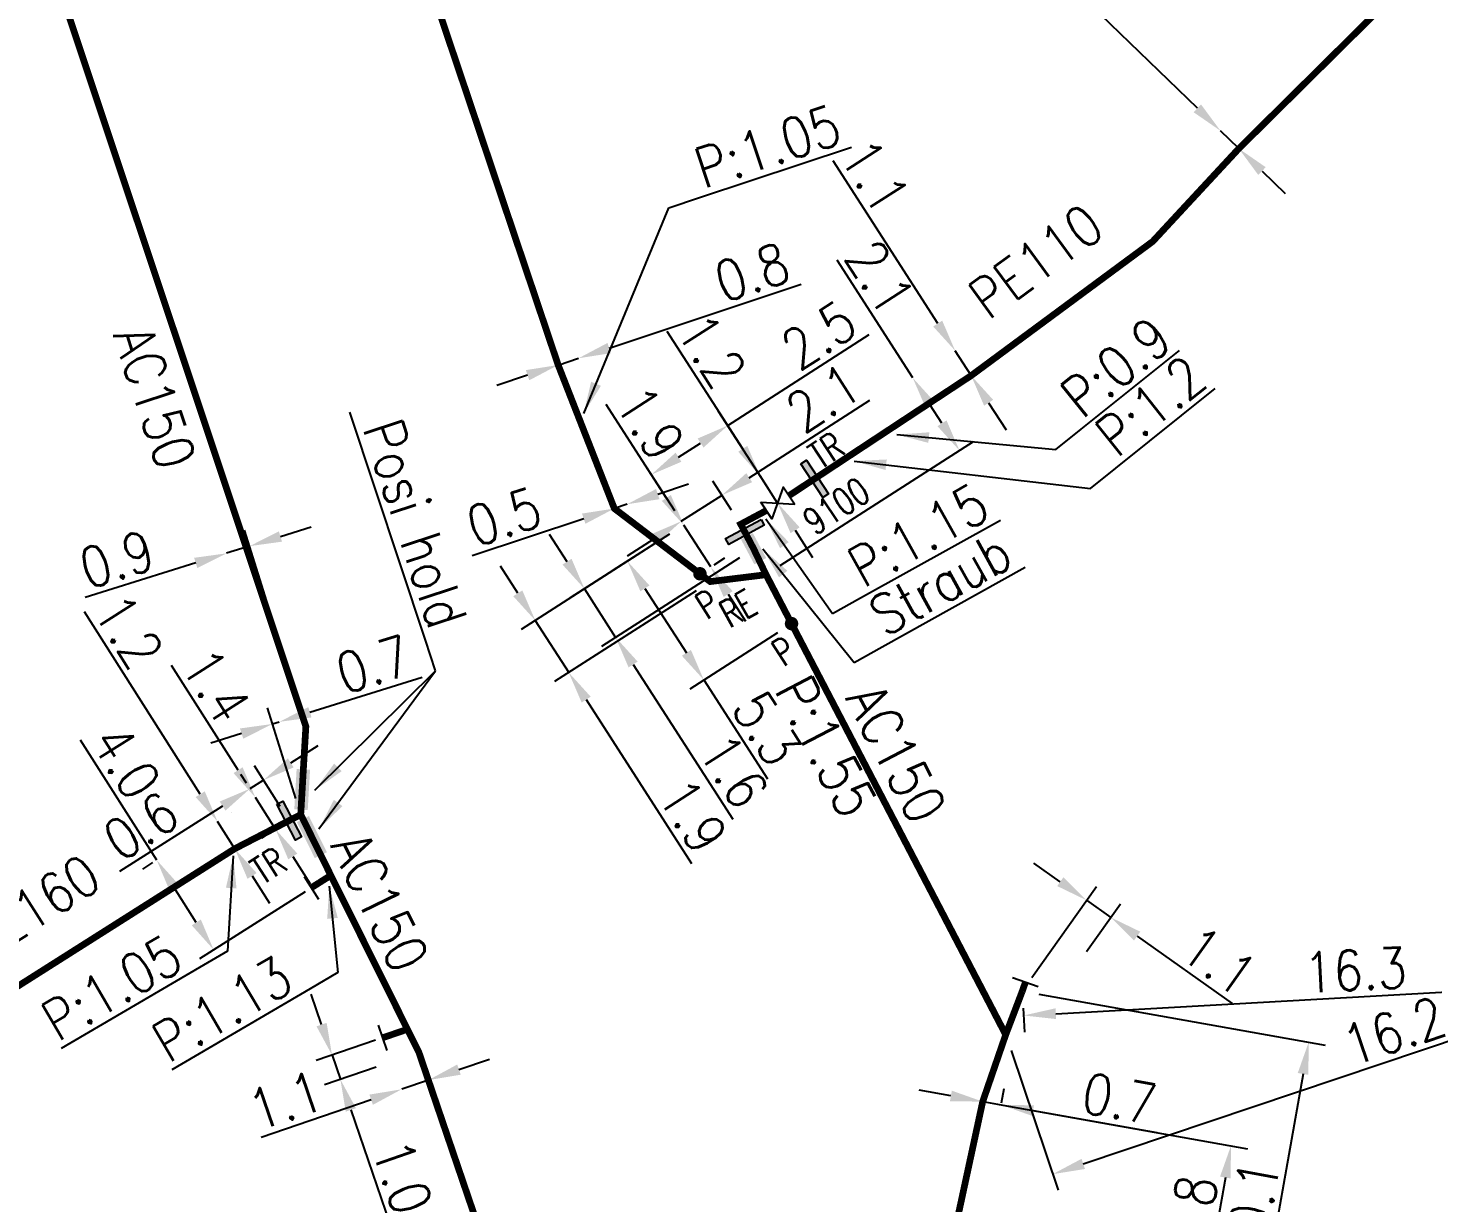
# Model space of a CAD drawing. Header units: millimetres. Extents: x 160996 to 162003, y 120996 to 122000.
# Drawn here: x 161414 to 161466.2, y 121410.6 to 121454.3 of the extents above; entities that cross this region are included whole.
import ezdxf
from ezdxf.enums import TextEntityAlignment as Align

# ---------------------------------------------------------------- set-up
doc = ezdxf.new("R2010")
doc.units = ezdxf.units.MM
doc.header["$PDMODE"] = 34
for name, pattern in [('L_100_AP', [14, 10, -1.5, 1, -1.5]), ('L_100_PE', [14, 10, -1.5, 1, -1.5]), ('L_25_AP', [2000, 1000, 1000]), ('L_25_PE', [2000, 1000, 1000])]:
    doc.linetypes.add(name, pattern=pattern)
doc.layers.get('0').update_dxf_attribs({"linetype": 'CONTINUOUS'})
doc.layers.get('Defpoints').update_dxf_attribs({"linetype": 'CONTINUOUS'})
for name, color, linetype in [('L_140', 3, 'CONTINUOUS'), ('L_150', 1, 'CONTINUOUS'), ('L_300', 7, 'CONTINUOUS'), ('L_340', 7, 'CONTINUOUS')]:
    doc.layers.add(name, color=color, linetype=linetype)
doc.styles.add('G_ROMANS', font='ROMANS.SHX', dxfattribs={"width": 0.75})
doc.styles.get("Standard").update_dxf_attribs({"font": 'romans.shx', "width": 0.85})
doc.dimstyles.get("Standard").update_dxf_attribs({"dimtxt": 1.5, "dimasz": 1.2, "dimexe": 0.625, "dimexo": 0.625, "dimgap": 0.25, "dimtad": 1, "dimdec": 1, "dimzin": 0, "dimdsep": 46, "dimtxsty": 'Standard', "dimcen": -0.5, "dimadec": 0, "dimazin": 0, "dimtfac": 1, "dimtdec": 1, "dimtmove": 0, "dimatfit": 3, "dimfxl": 0, "dimtolj": 1, "dimtzin": 0, "dimarcsym": 0})

# ---------------------------------------------------------------- blocks, each defined once
blk = doc.blocks.new('L_300_03')
at = {"color": 0, "linetype": 'Continuous', "flags": 128}
blk.add_lwpolyline([(-1, 0.75), (1, -0.75), (1, 0.75), (-1, -0.75), (-1, 0.75)], dxfattribs=at)
at = {"color": 0, "linetype": 'Continuous', "width": 0.75}
blk.add_attdef('NUM', text='', height=1.5, dxfattribs=at).set_placement((0, 2.1), align=Align.MIDDLE_CENTER)
at = {"color": 0, "linetype": 'Continuous', "width": 0.75, "flags": 3}
for tag, p in [('DEF_LEG', (0, -5)), ('DEF_COUP', (0, -7.5)), ('DEF_TYPE', (0, -10))]:
    blk.add_attdef(tag, text='', height=1.2, dxfattribs=at).set_placement(p, align=Align.MIDDLE)
blk = doc.blocks.new('L_340_20')
at = {"linetype": 'Continuous'}
blk.add_hatch(color=0, dxfattribs=at).paths.add_polyline_path([(0.125, 0.75), (-0.125, 0.75), (-0.125, -0.75), (0.125, -0.75)])
at = {"color": 0, "linetype": 'Continuous'}
blk.add_lwpolyline([(-0.125, 0.75), (0.125, 0.75), (0.125, -0.75), (-0.125, -0.75)], close=True, dxfattribs=at)
at = {"color": 0, "linetype": 'Continuous', "width": 0.75}
for tag, height, flags, p in [('RE', 1, 8, (0, 1.867)), ('DEF_LEG', 1.2, 3, (0, -5)), ('DEF_COUP', 1.2, 3, (0, -7.5)), ('DEF_TYPE', 1.2, 3, (0, -10))]:
    blk.add_attdef(tag, text='', height=height, dxfattribs=dict(at, flags=flags)).set_placement(p, align=Align.MIDDLE)
blk = doc.blocks.new('L_340_07')
at = {"color": 0, "linetype": 'Continuous', "const_width": 0.25, "flags": 128}
blk.add_lwpolyline([(0, 0), (0.35, 0)], dxfattribs=at)
at = {"color": 0, "linetype": 'Continuous', "flags": 128}
blk.add_lwpolyline([(0.35, -0.5), (0.35, 0.5)], dxfattribs=at)
at = {"color": 0, "linetype": 'Continuous', "width": 0.75, "flags": 3}
for tag, p in [('DEF_LEG', (0.723, -3.465)), ('DEF_COUP', (0.723, -5.965)), ('DEF_TYPE', (0.723, -8.465))]:
    blk.add_attdef(tag, text='', height=1.2, dxfattribs=at).set_placement(p, align=Align.MIDDLE)
blk = doc.blocks.new('L_340_02')
at = {"color": 0, "linetype": 'Continuous'}
blk.add_solid([(-0.75, 0.25), (0.75, 0.25), (-0.75, -0.25), (0.75, -0.25)], dxfattribs=at)
at = {"color": 0, "linetype": 'Continuous', "width": 0.75, "flags": 3}
for tag, p in [('DEF_LEG', (0, -4.75)), ('DEF_COUP', (0, -7.25)), ('DEF_TYPE', (0, -9.75))]:
    blk.add_attdef(tag, text='', height=1.2, dxfattribs=at).set_placement(p, align=Align.MIDDLE)
blk = doc.blocks.new('L_340_19')
at = {"linetype": 'Continuous'}
blk.add_hatch(color=0, dxfattribs=at).paths.add_polyline_path([(0.125, 0.75), (-0.125, 0.75), (-0.125, -0.75), (0.125, -0.75)])
at = {"color": 0, "linetype": 'Continuous'}
blk.add_lwpolyline([(-0.125, 0.75), (0.125, 0.75), (0.125, -0.75), (-0.125, -0.75)], close=True, dxfattribs=at)
at = {"color": 0, "linetype": 'Continuous', "width": 0.75}
for tag, height, flags, p in [('TR', 1, 8, (0, 1.981)), ('DEF_LEG', 1.2, 3, (0, -5)), ('DEF_COUP', 1.2, 3, (0, -7.5)), ('DEF_TYPE', 1.2, 3, (0, -10))]:
    blk.add_attdef(tag, text='', height=height, dxfattribs=dict(at, flags=flags)).set_placement(p, align=Align.MIDDLE)
blk = doc.blocks.new('*D1197')
at = {"layer": 'Defpoints', "color": 0, "linetype": 'Continuous', "transparency": 16777216}
for p in [(161428.516, 121416.149), (161427.875, 121414.781), (161427.875, 121414.781)]:
    blk.add_point(p, dxfattribs=at)
at = {"layer": 'L_150', "color": 0, "linetype": 'Continuous', "lineweight": -2, "transparency": 16777216}
for p, q in [((161430.004, 121415.511), (161431.139, 121415.9)), ((161428.719, 121415.558), (161429.071, 121414.53)), ((161428.869, 121415.121), (161427.875, 121414.781)), ((161426.74, 121414.392), (161422.647, 121412.988))]:
    blk.add_line(p, q, dxfattribs=at)
at = {"layer": 'L_150', "color": 0, "linetype": 'Continuous', "transparency": 16777216}
for points in [[(161429.939, 121415.7), (161430.069, 121415.322), (161428.869, 121415.121)], [(161426.675, 121414.581), (161426.805, 121414.202), (161427.875, 121414.781)]]:
    blk.add_solid(points, dxfattribs=at)
at = {"layer": 'L_150', "color": 0, "linetype": 'Continuous', "transparency": 16777216, "insert": (161423.564, 121414.36), "char_height": 1.5, "attachment_point": 5, "rotation": 18.9273}
blk.add_mtext('\\A1;1.1', dxfattribs=at)
blk = doc.blocks.new('*D1198')
at = {"layer": 'Defpoints', "color": 0, "linetype": 'Continuous', "transparency": 16777216}
for p in [(161427.497, 121416.809), (161427.523, 121415.808), (161425.596, 121415.148)]:
    blk.add_point(p, dxfattribs=at)
at = {"layer": 'L_340', "color": 0, "linetype": 'Continuous', "lineweight": -2, "transparency": 16777216}
for p, q in [((161424.897, 121417.186), (161424.508, 121418.321)), ((161426.905, 121416.606), (161424.695, 121415.848)), ((161425.286, 121416.051), (161425.596, 121415.148)), ((161426.932, 121415.606), (161425.005, 121414.945)), ((161425.985, 121414.012), (161427.437, 121409.78))]:
    blk.add_line(p, q, dxfattribs=at)
at = {"layer": 'L_340', "color": 0, "linetype": 'Continuous', "transparency": 16777216}
for points in [[(161425.086, 121417.251), (161424.708, 121417.121), (161425.286, 121416.051)], [(161426.174, 121414.077), (161425.796, 121413.948), (161425.596, 121415.148)]]:
    blk.add_solid(points, dxfattribs=at)
at = {"layer": 'L_340', "color": 0, "linetype": 'Continuous', "transparency": 16777216, "insert": (161427.898, 121411.518), "char_height": 1.5, "attachment_point": 5, "rotation": 288.9273}
blk.add_mtext('\\A1;1.0', dxfattribs=at)
blk = doc.blocks.new('*D1199')
at = {"layer": 'Defpoints', "color": 0, "linetype": 'Continuous', "transparency": 16777216}
for p in [(161421.364, 121434.715), (161421.364, 121434.715), (161424.313, 121428.28)]:
    blk.add_point(p, dxfattribs=at)
at = {"layer": 'L_150', "color": 0, "linetype": 'Continuous', "lineweight": -2, "transparency": 16777216}
for p, q in [((161424.127, 121428.877), (161422.037, 121435.579)), ((161423.369, 121435.34), (161424.514, 121435.697)), ((161422.223, 121434.983), (161421.364, 121434.715)), ((161420.218, 121434.357), (161416.103, 121433.074))]:
    blk.add_line(p, q, dxfattribs=at)
at = {"layer": 'L_150', "color": 0, "linetype": 'Continuous', "transparency": 16777216}
for points in [[(161423.309, 121435.531), (161423.428, 121435.149), (161422.223, 121434.983)], [(161420.159, 121434.548), (161420.278, 121434.167), (161421.364, 121434.715)]]:
    blk.add_solid(points, dxfattribs=at)
at = {"layer": 'L_150', "color": 0, "linetype": 'Continuous', "transparency": 16777216, "insert": (161417.29, 121434.492), "char_height": 1.5, "attachment_point": 5, "rotation": 17.317}
blk.add_mtext('\\A1;0.9', dxfattribs=at)
blk = doc.blocks.new('*D1200')
at = {"layer": 'Defpoints', "color": 0, "linetype": 'Continuous', "transparency": 16777216}
for p in [(161423.319, 121428.445), (161423.319, 121428.445), (161424.122, 121424.996)]:
    blk.add_point(p, dxfattribs=at)
at = {"layer": 'L_150', "color": 0, "linetype": 'Continuous', "lineweight": -2, "transparency": 16777216}
for p, q in [((161424.464, 121428.802), (161428.638, 121430.103)), ((161423.936, 121425.593), (161422.885, 121428.964)), ((161423.071, 121428.368), (161423.319, 121428.445)), ((161421.925, 121428.011), (161420.779, 121427.653))]:
    blk.add_line(p, q, dxfattribs=at)
at = {"layer": 'L_150', "color": 0, "linetype": 'Continuous', "transparency": 16777216}
for points in [[(161424.405, 121428.993), (161424.524, 121428.611), (161423.319, 121428.445)], [(161421.866, 121428.201), (161421.985, 121427.82), (161423.071, 121428.368)]]:
    blk.add_solid(points, dxfattribs=at)
at = {"layer": 'L_150', "color": 0, "linetype": 'Continuous', "transparency": 16777216, "insert": (161426.826, 121430.586), "char_height": 1.5, "attachment_point": 5, "rotation": 17.317}
blk.add_mtext('\\A1;0.7', dxfattribs=at)
blk = doc.blocks.new('*D1201')
at = {"layer": 'Defpoints', "color": 0, "linetype": 'Continuous', "transparency": 16777216}
for p in [(161422.231, 121425.957), (161422.435, 121425.635), (161423.692, 121424.774)]:
    blk.add_point(p, dxfattribs=at)
at = {"layer": 'L_340', "color": 0, "linetype": 'Continuous', "lineweight": -2, "transparency": 16777216}
for p, q in [((161423.751, 121426.921), (161424.764, 121427.564)), ((161423.357, 121425.301), (161422.403, 121426.806)), ((161422.101, 121426.162), (161421.896, 121426.485)), ((161422.738, 121426.278), (161422.231, 121425.957)), ((161421.218, 121425.314), (161417.379, 121422.88))]:
    blk.add_line(p, q, dxfattribs=at)
at = {"layer": 'L_340', "color": 0, "linetype": 'Continuous', "transparency": 16777216}
for points in [[(161423.644, 121427.09), (161423.858, 121426.752), (161422.738, 121426.278)], [(161421.11, 121425.483), (161421.325, 121425.146), (161422.231, 121425.957)]]:
    blk.add_solid(points, dxfattribs=at)
at = {"layer": 'L_340', "color": 0, "linetype": 'Continuous', "transparency": 16777216, "insert": (161418.182, 121424.574), "char_height": 1.5, "attachment_point": 5, "rotation": 32.3832}
blk.add_mtext('\\A1;0.6', dxfattribs=at)
blk = doc.blocks.new('*D1202')
at = {"layer": 'Defpoints', "color": 0, "linetype": 'Continuous', "transparency": 16777216}
for p in [(161422.435, 121425.635), (161422.435, 121425.635), (161423.692, 121424.774)]:
    blk.add_point(p, dxfattribs=at)
at = {"layer": 'L_340', "color": 0, "linetype": 'Continuous', "lineweight": -2, "transparency": 16777216}
for p, q in [((161421.793, 121426.648), (161419.319, 121430.548)), ((161423.185, 121424.452), (161422.435, 121425.635)), ((161423.164, 121424.439), (161422.658, 121424.117)), ((161423.828, 121423.439), (161424.471, 121422.425))]:
    blk.add_line(p, q, dxfattribs=at)
at = {"layer": 'L_340', "color": 0, "linetype": 'Continuous', "transparency": 16777216}
for points in [[(161421.962, 121426.755), (161421.624, 121426.541), (161422.435, 121425.635)], [(161423.997, 121423.546), (161423.659, 121423.332), (161423.185, 121424.452)]]:
    blk.add_solid(points, dxfattribs=at)
at = {"layer": 'L_340', "color": 0, "linetype": 'Continuous', "transparency": 16777216, "insert": (161420.981, 121429.796), "char_height": 1.5, "attachment_point": 5, "rotation": 302.3832}
blk.add_mtext('\\A1;1.4', dxfattribs=at)
blk = doc.blocks.new('*D1203')
at = {"layer": 'Defpoints', "color": 0, "linetype": 'Continuous', "transparency": 16777216}
for p in [(161421.028, 121424.742), (161421.028, 121424.742), (161421.67, 121423.728)]:
    blk.add_point(p, dxfattribs=at)
at = {"layer": 'L_150', "color": 0, "linetype": 'Continuous', "lineweight": -2, "transparency": 16777216}
for p, q in [((161420.385, 121425.755), (161416.08, 121432.543)), ((161421.67, 121423.728), (161421.028, 121424.742)), ((161421.556, 121425.076), (161421.556, 121425.076)), ((161422.198, 121424.063), (161422.198, 121424.063)), ((161422.313, 121422.715), (161422.956, 121421.702))]:
    blk.add_line(p, q, dxfattribs=at)
at = {"layer": 'L_150', "color": 0, "linetype": 'Continuous', "transparency": 16777216}
for points in [[(161420.554, 121425.862), (161420.216, 121425.648), (161421.028, 121424.742)], [(161422.482, 121422.822), (161422.144, 121422.608), (161421.67, 121423.728)]]:
    blk.add_solid(points, dxfattribs=at)
at = {"layer": 'L_150', "color": 0, "linetype": 'Continuous', "transparency": 16777216, "insert": (161417.725, 121431.816), "char_height": 1.5, "attachment_point": 5, "rotation": 302.3832}
blk.add_mtext('\\A1;1.2', dxfattribs=at)
blk = doc.blocks.new('*D1205')
at = {"layer": 'Defpoints', "color": 0, "linetype": 'Continuous', "transparency": 16777216}
for p in [(161470.548, 121419.627), (161450.944, 121418.426), (161470.604, 121418.617)]:
    blk.add_point(p, dxfattribs=at)
at = {"layer": 'L_340', "color": 0, "linetype": 'Continuous', "lineweight": -2, "transparency": 16777216}
for p, q in [((161470.582, 121419.003), (161470.639, 121417.993)), ((161452.192, 121417.592), (161469.406, 121418.55)), ((161450.979, 121417.802), (161451.029, 121416.901))]:
    blk.add_line(p, q, dxfattribs=at)
at = {"layer": 'L_340', "color": 0, "linetype": 'Continuous', "transparency": 16777216}
for points in [[(161469.395, 121418.75), (161469.417, 121418.351), (161470.604, 121418.617)], [(161452.181, 121417.792), (161452.203, 121417.392), (161450.994, 121417.525)]]:
    blk.add_solid(points, dxfattribs=at)
at = {"layer": 'L_340', "color": 0, "linetype": 'Continuous', "transparency": 16777216, "insert": (161463.328, 121419.213), "char_height": 1.5, "attachment_point": 5, "rotation": 3.1862}
blk.add_mtext('\\A1;16.3', dxfattribs=at)
blk = doc.blocks.new('*D1206')
at = {"layer": 'Defpoints', "color": 0, "linetype": 'Continuous', "transparency": 16777216}
for p in [(161458.313, 121450.431), (161458.313, 121450.431), (161458.994, 121449.769)]:
    blk.add_point(p, dxfattribs=at)
at = {"layer": 'L_140', "color": 0, "linetype": 'Continuous', "lineweight": -2, "transparency": 16777216}
for p, q in [((161457.452, 121451.267), (161452.077, 121456.482)), ((161458.994, 121449.769), (161458.313, 121450.431)), ((161459.856, 121448.934), (161460.717, 121448.098))]:
    blk.add_line(p, q, dxfattribs=at)
at = {"layer": 'L_140', "color": 0, "linetype": 'Continuous', "transparency": 16777216}
for points in [[(161457.591, 121451.41), (161457.312, 121451.123), (161458.313, 121450.431)], [(161459.995, 121449.077), (161459.716, 121448.79), (161458.994, 121449.769)]]:
    blk.add_solid(points, dxfattribs=at)
at = {"layer": 'L_140', "color": 0, "linetype": 'Continuous', "transparency": 16777216, "insert": (161453.846, 121456.159), "char_height": 1.5, "attachment_point": 5, "rotation": 315.8606}
blk.add_mtext('\\A1;1.0', dxfattribs=at)
blk = doc.blocks.new('*D1207')
at = {"layer": 'Defpoints', "color": 0, "linetype": 'Continuous', "transparency": 16777216}
for p in [(161448.45, 121442.251), (161448.45, 121442.251), (161449.044, 121441.325)]:
    blk.add_point(p, dxfattribs=at)
at = {"layer": 'L_140', "color": 0, "linetype": 'Continuous', "lineweight": -2, "transparency": 16777216}
for p, q in [((161447.801, 121443.26), (161443.913, 121449.309)), ((161449.044, 121441.325), (161448.45, 121442.251)), ((161449.693, 121440.316), (161450.342, 121439.307))]:
    blk.add_line(p, q, dxfattribs=at)
at = {"layer": 'L_140', "color": 0, "linetype": 'Continuous', "transparency": 16777216}
for points in [[(161447.969, 121443.368), (161447.633, 121443.152), (161448.45, 121442.251)], [(161449.862, 121440.424), (161449.525, 121440.208), (161449.044, 121441.325)]]:
    blk.add_solid(points, dxfattribs=at)
at = {"layer": 'L_140', "color": 0, "linetype": 'Continuous', "transparency": 16777216, "insert": (161445.464, 121448.745), "char_height": 1.5, "attachment_point": 5, "rotation": 302.7311}
blk.add_mtext('\\A1;1.1', dxfattribs=at)
blk = doc.blocks.new('*D1208')
at = {"layer": 'Defpoints', "color": 0, "linetype": 'Continuous', "transparency": 16777216}
for p in [(161437.156, 121437.641), (161441.85, 121436.583), (161438.361, 121435.766)]:
    blk.add_point(p, dxfattribs=at)
at = {"layer": 'L_300', "color": 0, "linetype": 'Continuous', "lineweight": -2, "transparency": 16777216}
for p, q in [((161439.996, 121439.467), (161445.258, 121442.849)), ((161441.512, 121437.108), (161439.658, 121439.993)), ((161438.165, 121438.29), (161438.987, 121438.818)), ((161438.023, 121436.292), (161436.818, 121438.167))]:
    blk.add_line(p, q, dxfattribs=at)
at = {"layer": 'L_300', "color": 0, "linetype": 'Continuous', "transparency": 16777216}
for points in [[(161438.879, 121438.987), (161439.095, 121438.65), (161439.996, 121439.467)], [(161438.057, 121438.458), (161438.273, 121438.122), (161437.156, 121437.641)]]:
    blk.add_solid(points, dxfattribs=at)
at = {"layer": 'L_300', "color": 0, "linetype": 'Continuous', "transparency": 16777216, "insert": (161443.384, 121442.833), "char_height": 1.5, "attachment_point": 5, "rotation": 32.7311}
blk.add_mtext('\\A1;2.5', dxfattribs=at)
blk = doc.blocks.new('*D1209')
at = {"layer": 'Defpoints', "color": 0, "linetype": 'Continuous', "transparency": 16777216}
for p in [(161438.27, 121435.907), (161438.361, 121435.766), (161440.479, 121435.798)]:
    blk.add_point(p, dxfattribs=at)
at = {"layer": 'L_140', "color": 0, "linetype": 'Continuous', "lineweight": -2, "transparency": 16777216}
for p, q in [((161440.794, 121437.529), (161445.278, 121440.411)), ((161440.141, 121436.324), (161439.446, 121437.405)), ((161438.27, 121435.907), (161439.784, 121436.88)), ((161438.023, 121436.292), (161437.933, 121436.432)), ((161437.261, 121435.258), (161436.252, 121434.609))]:
    blk.add_line(p, q, dxfattribs=at)
at = {"layer": 'L_140', "color": 0, "linetype": 'Continuous', "transparency": 16777216}
for points in [[(161440.686, 121437.697), (161440.902, 121437.36), (161439.784, 121436.88)], [(161437.153, 121435.426), (161437.369, 121435.09), (161438.27, 121435.907)]]:
    blk.add_solid(points, dxfattribs=at)
at = {"layer": 'L_140', "color": 0, "linetype": 'Continuous', "transparency": 16777216, "insert": (161443.556, 121440.493), "char_height": 1.5, "attachment_point": 5, "rotation": 32.7311}
blk.add_mtext('\\A1;2.1', dxfattribs=at)
blk = doc.blocks.new('*D1210')
at = {"layer": 'Defpoints', "color": 0, "linetype": 'Continuous', "transparency": 16777216}
for p in [(161434.451, 121441.971), (161434.451, 121441.971), (161433.692, 121441.719)]:
    blk.add_point(p, dxfattribs=at)
at = {"layer": 'L_140', "color": 0, "linetype": 'Continuous', "lineweight": -2, "transparency": 16777216}
for p, q in [((161435.589, 121442.35), (161442.719, 121444.721)), ((161433.692, 121441.719), (161434.451, 121441.971)), ((161432.553, 121441.34), (161431.414, 121440.962))]:
    blk.add_line(p, q, dxfattribs=at)
at = {"layer": 'L_140', "color": 0, "linetype": 'Continuous', "transparency": 16777216}
for points in [[(161435.526, 121442.54), (161435.653, 121442.16), (161434.451, 121441.971)], [(161432.49, 121441.53), (161432.616, 121441.151), (161433.692, 121441.719)]]:
    blk.add_solid(points, dxfattribs=at)
at = {"layer": 'L_140', "color": 0, "linetype": 'Continuous', "transparency": 16777216, "insert": (161440.898, 121445.17), "char_height": 1.5, "attachment_point": 5, "rotation": 18.3971}
blk.add_mtext('\\A1;0.8', dxfattribs=at)
blk = doc.blocks.new('*D1211')
at = {"layer": 'Defpoints', "color": 0, "linetype": 'Continuous', "transparency": 16777216}
for p in [(161435.78, 121436.382), (161436.254, 121436.54), (161436.254, 121436.54)]:
    blk.add_point(p, dxfattribs=at)
at = {"layer": 'L_140', "color": 0, "linetype": 'Continuous', "lineweight": -2, "transparency": 16777216}
for p, q in [((161437.393, 121436.918), (161438.532, 121437.296)), ((161436.254, 121436.54), (161435.78, 121436.382)), ((161434.641, 121436.004), (161430.492, 121434.627))]:
    blk.add_line(p, q, dxfattribs=at)
at = {"layer": 'L_140', "color": 0, "linetype": 'Continuous', "transparency": 16777216}
for points in [[(161437.33, 121437.108), (161437.456, 121436.728), (161436.254, 121436.54)], [(161434.578, 121436.194), (161434.704, 121435.814), (161435.78, 121436.382)]]:
    blk.add_solid(points, dxfattribs=at)
at = {"layer": 'L_140', "color": 0, "linetype": 'Continuous', "transparency": 16777216, "insert": (161431.682, 121436.075), "char_height": 1.5, "attachment_point": 5, "rotation": 18.3678}
blk.add_mtext('\\A1;0.5', dxfattribs=at)
blk = doc.blocks.new('*D1212')
at = {"layer": 'Defpoints', "color": 0, "linetype": 'Continuous', "transparency": 16777216}
for p in [(161438.361, 121435.766), (161439.344, 121433.664), (161432.84, 121432.218)]:
    blk.add_point(p, dxfattribs=at)
at = {"layer": 'L_140', "color": 0, "linetype": 'Continuous', "lineweight": -2, "transparency": 16777216}
for p, q in [((161437.835, 121435.428), (161432.314, 121431.88)), ((161432.191, 121433.227), (161431.542, 121434.237)), ((161438.818, 121433.326), (161433.558, 121429.945)), ((161432.84, 121432.218), (161434.084, 121430.283)), ((161434.733, 121429.273), (161438.649, 121423.181))]:
    blk.add_line(p, q, dxfattribs=at)
at = {"layer": 'L_140', "color": 0, "linetype": 'Continuous', "transparency": 16777216}
for points in [[(161432.36, 121433.335), (161432.023, 121433.119), (161432.84, 121432.218)], [(161434.901, 121429.382), (161434.564, 121429.165), (161434.084, 121430.283)]]:
    blk.add_solid(points, dxfattribs=at)
at = {"layer": 'L_140', "color": 0, "linetype": 'Continuous', "transparency": 16777216, "insert": (161438.698, 121424.953), "char_height": 1.5, "attachment_point": 5, "rotation": 302.7311}
blk.add_mtext('\\A1;1.9', dxfattribs=at)
blk = doc.blocks.new('*D1213')
at = {"layer": 'Defpoints', "color": 0, "linetype": 'Continuous', "transparency": 16777216}
for p in [(161446.875, 121441.239), (161446.875, 121441.239), (161441.419, 121433.92)]:
    blk.add_point(p, dxfattribs=at)
at = {"layer": 'L_140', "color": 0, "linetype": 'Continuous', "lineweight": -2, "transparency": 16777216}
for p, q in [((161446.875, 121441.239), (161444.06, 121445.619)), ((161447.96, 121439.551), (161447.524, 121440.229)), ((161441.945, 121434.258), (161449.135, 121438.88))]:
    blk.add_line(p, q, dxfattribs=at)
at = {"layer": 'L_140', "color": 0, "linetype": 'Continuous', "transparency": 16777216}
for points in [[(161447.692, 121440.338), (161447.356, 121440.121), (161446.875, 121441.239)], [(161448.128, 121439.659), (161447.792, 121439.443), (161448.609, 121438.542)]]:
    blk.add_solid(points, dxfattribs=at)
at = {"layer": 'L_140', "color": 0, "linetype": 'Continuous', "transparency": 16777216, "insert": (161445.66, 121444.979), "char_height": 1.5, "attachment_point": 5, "rotation": 302.7311}
blk.add_mtext('\\A1;2.1', dxfattribs=at)
blk = doc.blocks.new('*D1222')
at = {"layer": 'Defpoints', "color": 0, "linetype": 'Continuous', "transparency": 16777216}
for p in [(161441.202, 121437.592), (161441.202, 121437.592), (161441.85, 121436.583)]:
    blk.add_point(p, dxfattribs=at)
at = {"layer": 'L_300', "color": 0, "linetype": 'Continuous', "lineweight": -2, "transparency": 16777216}
for p, q in [((161440.553, 121438.601), (161437.746, 121442.968)), ((161441.85, 121436.583), (161441.202, 121437.592)), ((161442.499, 121435.573), (161443.148, 121434.564))]:
    blk.add_line(p, q, dxfattribs=at)
at = {"layer": 'L_300', "color": 0, "linetype": 'Continuous', "transparency": 16777216}
for points in [[(161440.721, 121438.71), (161440.385, 121438.493), (161441.202, 121437.592)], [(161442.668, 121435.681), (161442.331, 121435.465), (161441.85, 121436.583)]]:
    blk.add_solid(points, dxfattribs=at)
at = {"layer": 'L_300', "color": 0, "linetype": 'Continuous', "transparency": 16777216, "insert": (161439.396, 121442.251), "char_height": 1.5, "attachment_point": 5, "rotation": 302.7311}
blk.add_mtext('\\A1;1.2', dxfattribs=at)
blk = doc.blocks.new('*D1223')
at = {"layer": 'Defpoints', "color": 0, "linetype": 'Continuous', "transparency": 16777216}
for p in [(161438.361, 121435.766), (161440.957, 121434.885), (161434.67, 121433.394)]:
    blk.add_point(p, dxfattribs=at)
at = {"layer": 'L_340', "color": 0, "linetype": 'Continuous', "lineweight": -2, "transparency": 16777216}
for p, q in [((161434.021, 121434.403), (161433.372, 121435.413)), ((161437.835, 121435.428), (161434.144, 121433.056)), ((161440.431, 121434.547), (161435.304, 121431.251)), ((161434.67, 121433.394), (161435.829, 121431.589)), ((161436.478, 121430.58), (161440.18, 121424.821))]:
    blk.add_line(p, q, dxfattribs=at)
at = {"layer": 'L_340', "color": 0, "linetype": 'Continuous', "transparency": 16777216}
for points in [[(161434.189, 121434.511), (161433.853, 121434.295), (161434.67, 121433.394)], [(161436.647, 121430.688), (161436.31, 121430.472), (161435.829, 121431.589)]]:
    blk.add_solid(points, dxfattribs=at)
at = {"layer": 'L_340', "color": 0, "linetype": 'Continuous', "transparency": 16777216, "insert": (161440.213, 121426.619), "char_height": 1.5, "attachment_point": 5, "rotation": 302.7311}
blk.add_mtext('\\A1;1.6', dxfattribs=at)
blk = doc.blocks.new('*D1224')
at = {"layer": 'Defpoints', "color": 0, "linetype": 'Continuous', "transparency": 16777216}
for p in [(161469.217, 121417.39), (161450.329, 121416.81), (161469.41, 121416.818)]:
    blk.add_point(p, dxfattribs=at)
at = {"layer": 'L_140', "color": 0, "linetype": 'Continuous', "lineweight": -2, "transparency": 16777216}
for p, q in [((161469.21, 121417.41), (161469.018, 121417.982)), ((161453.213, 121412.004), (161468.08, 121417.007)), ((161450.529, 121416.218), (161452.274, 121411.029))]:
    blk.add_line(p, q, dxfattribs=at)
at = {"layer": 'L_140', "color": 0, "linetype": 'Continuous', "transparency": 16777216}
for points in [[(161468.016, 121417.197), (161468.144, 121416.817), (161469.217, 121417.39)], [(161453.149, 121412.194), (161453.276, 121411.815), (161452.075, 121411.622)]]:
    blk.add_solid(points, dxfattribs=at)
at = {"layer": 'L_140', "color": 0, "linetype": 'Continuous', "transparency": 16777216, "insert": (161464.764, 121416.946), "char_height": 1.5, "attachment_point": 5, "rotation": 18.5968}
blk.add_mtext('\\A1;16.2', dxfattribs=at)
blk = doc.blocks.new('*D1227')
at = {"layer": 'Defpoints', "color": 0, "linetype": 'Continuous', "transparency": 16777216}
for p in [(161419.144, 121423.547), (161418.767, 121423.308), (161424.81, 121422.463)]:
    blk.add_point(p, dxfattribs=at)
at = {"layer": 'L_340', "color": 0, "linetype": 'Continuous', "lineweight": -2, "transparency": 16777216}
for p, q in [((161418.767, 121423.308), (161415.939, 121427.768)), ((161418.617, 121423.212), (161418.239, 121422.973)), ((161420.24, 121420.986), (161419.41, 121422.295)), ((161424.282, 121422.128), (161420.355, 121419.638))]:
    blk.add_line(p, q, dxfattribs=at)
at = {"layer": 'L_340', "color": 0, "linetype": 'Continuous', "transparency": 16777216}
for points in [[(161419.579, 121422.402), (161419.241, 121422.187), (161418.767, 121423.308)], [(161420.409, 121421.093), (161420.071, 121420.879), (161420.883, 121419.972)]]:
    blk.add_solid(points, dxfattribs=at)
at = {"layer": 'L_340', "color": 0, "linetype": 'Continuous', "transparency": 16777216, "insert": (161417.633, 121426.964), "char_height": 1.5, "attachment_point": 5, "rotation": 302.3832}
blk.add_mtext('\\A1;4.0', dxfattribs=at)
blk = doc.blocks.new('*D1529')
at = {"layer": 'Defpoints', "color": 0, "linetype": 'Continuous', "transparency": 16777216}
for p in [(161454.236, 121421.172), (161452.977, 121419.394), (161450.944, 121418.426)]:
    blk.add_point(p, dxfattribs=at)
at = {"layer": 'L_340', "color": 0, "linetype": 'Continuous', "lineweight": -2, "transparency": 16777216}
for p, q in [((161452.358, 121422.501), (161451.379, 121423.195)), ((161451.305, 121418.937), (161453.699, 121422.318)), ((161453.338, 121421.808), (161454.236, 121421.172)), ((161453.338, 121419.904), (161454.597, 121421.682)), ((161455.215, 121420.479), (161458.75, 121417.976))]:
    blk.add_line(p, q, dxfattribs=at)
at = {"layer": 'L_340', "color": 0, "linetype": 'Continuous', "transparency": 16777216}
for points in [[(161452.474, 121422.664), (161452.243, 121422.338), (161453.338, 121421.808)], [(161455.331, 121420.642), (161455.099, 121420.315), (161454.236, 121421.172)]]:
    blk.add_solid(points, dxfattribs=at)
at = {"layer": 'L_340', "color": 0, "linetype": 'Continuous', "transparency": 16777216, "insert": (161458.257, 121419.55), "char_height": 1.5, "attachment_point": 5, "rotation": 324.7012}
blk.add_mtext('\\A1;1.1', dxfattribs=at)
blk = doc.blocks.new('*D706')
at = {"layer": 'Defpoints', "color": 0, "linetype": 'Continuous', "transparency": 16777216}
for p in [(161450.944, 121418.426), (161450.922, 121408.172), (161459.823, 121406.589)]:
    blk.add_point(p, dxfattribs=at)
at = {"layer": 'L_340', "color": 0, "linetype": 'Continuous', "lineweight": -2, "transparency": 16777216}
for p, q in [((161451.559, 121418.317), (161462.207, 121416.423)), ((161461.382, 121415.351), (161460.033, 121407.77)), ((161451.538, 121408.062), (161460.439, 121406.479))]:
    blk.add_line(p, q, dxfattribs=at)
at = {"layer": 'L_340', "color": 0, "linetype": 'Continuous', "transparency": 16777216}
for points in [[(161461.185, 121415.386), (161461.579, 121415.316), (161461.592, 121416.533)], [(161459.836, 121407.805), (161460.23, 121407.735), (161459.823, 121406.589)]]:
    blk.add_solid(points, dxfattribs=at)
at = {"layer": 'L_340', "color": 0, "linetype": 'Continuous', "transparency": 16777216, "insert": (161459.454, 121410.224), "char_height": 1.5, "attachment_point": 5, "rotation": 79.9147}
blk.add_mtext('\\A1;10.1', dxfattribs=at)
blk = doc.blocks.new('*D708')
at = {"layer": 'Defpoints', "color": 0, "linetype": 'Continuous', "transparency": 16777216}
for p in [(161449.473, 121414.321), (161450.922, 121408.172), (161457.687, 121406.969)]:
    blk.add_point(p, dxfattribs=at)
at = {"layer": 'L_140', "color": 0, "linetype": 'Continuous', "lineweight": -2, "transparency": 16777216}
for p, q in [((161450.088, 121414.211), (161459.318, 121412.569)), ((161458.493, 121411.497), (161457.898, 121408.15)), ((161451.538, 121408.062), (161458.303, 121406.859))]:
    blk.add_line(p, q, dxfattribs=at)
at = {"layer": 'L_140', "color": 0, "linetype": 'Continuous', "transparency": 16777216}
for points in [[(161458.296, 121411.532), (161458.69, 121411.462), (161458.703, 121412.679)], [(161457.701, 121408.185), (161458.094, 121408.115), (161457.687, 121406.969)]]:
    blk.add_solid(points, dxfattribs=at)
at = {"layer": 'L_140', "color": 0, "linetype": 'Continuous', "transparency": 16777216, "insert": (161457.246, 121410.198), "char_height": 1.5, "attachment_point": 5, "rotation": 79.9147}
blk.add_mtext('\\A1;5.8', dxfattribs=at)
blk = doc.blocks.new('*D709')
at = {"layer": 'Defpoints', "color": 0, "linetype": 'Continuous', "transparency": 16777216}
for p in [(161449.473, 121414.321), (161450.162, 121414.198), (161450.066, 121413.658)]:
    blk.add_point(p, dxfattribs=at)
at = {"layer": 'L_140', "color": 0, "linetype": 'Continuous', "lineweight": -2, "transparency": 16777216}
for p, q in [((161448.291, 121414.531), (161447.11, 121414.741)), ((161450.175, 121414.273), (161450.272, 121414.813)), ((161449.473, 121414.321), (161450.162, 121414.198)), ((161451.344, 121413.988), (161455.944, 121413.17))]:
    blk.add_line(p, q, dxfattribs=at)
at = {"layer": 'L_140', "color": 0, "linetype": 'Continuous', "transparency": 16777216}
for points in [[(161448.326, 121414.728), (161448.256, 121414.334), (161449.473, 121414.321)], [(161451.379, 121414.185), (161451.309, 121413.791), (161450.162, 121414.198)]]:
    blk.add_solid(points, dxfattribs=at)
at = {"layer": 'L_140', "color": 0, "linetype": 'Continuous', "transparency": 16777216, "insert": (161454.558, 121414.432), "char_height": 1.5, "attachment_point": 5, "rotation": 349.9147}
blk.add_mtext('\\A1;0.7', dxfattribs=at)
blk = doc.blocks.new('*D719')
at = {"layer": 'Defpoints', "color": 0, "linetype": 'Continuous', "transparency": 16777216}
for p in [(161438.361, 121435.766), (161438.361, 121435.766), (161438.963, 121433.954)]:
    blk.add_point(p, dxfattribs=at)
at = {"layer": 'L_300', "color": 0, "linetype": 'Continuous', "lineweight": -2, "transparency": 16777216}
for p, q in [((161437.712, 121436.776), (161435.48, 121440.249)), ((161439.361, 121434.21), (161438.361, 121435.766)), ((161439.489, 121434.292), (161439.887, 121434.548)), ((161440.01, 121433.2), (161440.659, 121432.191))]:
    blk.add_line(p, q, dxfattribs=at)
at = {"layer": 'L_300', "color": 0, "linetype": 'Continuous', "transparency": 16777216}
for points in [[(161437.88, 121436.884), (161437.544, 121436.667), (161438.361, 121435.766)], [(161440.178, 121433.309), (161439.842, 121433.092), (161439.361, 121434.21)]]:
    blk.add_solid(points, dxfattribs=at)
at = {"layer": 'L_300', "color": 0, "linetype": 'Continuous', "transparency": 16777216, "insert": (161437.113, 121439.558), "char_height": 1.5, "attachment_point": 5, "rotation": 302.7311}
blk.add_mtext('\\A1;1.9', dxfattribs=at)
blk = doc.blocks.new('*D720')
at = {"layer": 'Defpoints', "color": 0, "linetype": 'Continuous', "transparency": 16777216}
for p in [(161438.361, 121435.766), (161436.268, 121434.421), (161442.367, 121432.099)]:
    blk.add_point(p, dxfattribs=at)
at = {"layer": 'L_300', "color": 0, "linetype": 'Continuous', "lineweight": -2, "transparency": 16777216}
for p, q in [((161437.835, 121435.428), (161435.742, 121434.083)), ((161436.917, 121433.411), (161438.458, 121431.013)), ((161441.842, 121431.761), (161438.581, 121429.666)), ((161439.107, 121430.004), (161441.471, 121426.326))]:
    blk.add_line(p, q, dxfattribs=at)
at = {"layer": 'L_300', "color": 0, "linetype": 'Continuous', "transparency": 16777216}
for points in [[(161437.085, 121433.52), (161436.749, 121433.303), (161436.268, 121434.421)], [(161438.627, 121431.121), (161438.29, 121430.905), (161439.107, 121430.004)]]:
    blk.add_solid(points, dxfattribs=at)
at = {"layer": 'L_300', "color": 0, "linetype": 'Continuous', "transparency": 16777216, "insert": (161441.455, 121428.201), "char_height": 1.5, "attachment_point": 5, "rotation": 302.7311}
blk.add_mtext('\\A1;5.3', dxfattribs=at)
blk = doc.blocks.new('L_300_12')
at = {"color": 0, "linetype": 'Continuous', "const_width": 0.248, "flags": 128}
blk.add_lwpolyline([(-0.126, 0, 1), (0.126, 0, 1)], format="xyb", close=True, dxfattribs=at)
at = {"linetype": 'Continuous', "style": 'G_ROMANS', "width": 0.75}
blk.add_attdef('P', text='', height=1, dxfattribs=at).set_placement((0, 1.331), align=Align.MIDDLE_CENTER)
at = {"color": 0, "linetype": 'Continuous', "width": 0.75, "flags": 3}
for tag, p in [('DEF_LEG', (0, -5)), ('DEF_COUP', (0, -7.5)), ('DEF_TYPE', (0, -10))]:
    blk.add_attdef(tag, text='', height=1.2, dxfattribs=at).set_placement(p, align=Align.MIDDLE)

msp = doc.modelspace()

# ---------------------------------------------------------------- linework, layer by layer
at = {"layer": 'L_140', "linetype": 'L_100_AP', "const_width": 0.25}
for points in [[(161361.84, 121644.147), (161368.019, 121631.427), (161375.67, 121614.548), (161377.377, 121610.671), (161380.373, 121603.081), (161386.955, 121582.561), (161389.662, 121574.504), (161391.144, 121570.096), (161392.009, 121569.554), (161392.589, 121567.759), (161394.248, 121561.717), (161395.107, 121559.229), (161395.689, 121556.994), (161397.042, 121552.437), (161399.404, 121545.402), (161410.187, 121512.306), (161421.822, 121477.187), (161426.588, 121462.832), (161426.588, 121462.832), (161433.692, 121441.719), (161435.78, 121436.382), (161438.963, 121433.954), (161439.344, 121433.664), (161441.419, 121433.92)], [(161442.268, 121436.857), (161443.227, 121437.49)], [(161441.433, 121436.308), (161441.433, 121436.308), (161440.479, 121435.798), (161440.957, 121434.885), (161441.419, 121433.92), (161450.329, 121416.81)], [(161451.722, 121390.203), (161449.776, 121396.007), (161449.248, 121396.3), (161449.147, 121396.608), (161448.722, 121397.906), (161448.172, 121407.645), (161448.249, 121408.647), (161449.473, 121414.321), (161450.329, 121416.81), (161450.944, 121418.426)]]:
    msp.add_lwpolyline(points, dxfattribs=at)
at = {"layer": 'L_140', "linetype": 'L_100_PE', "const_width": 0.25, "flags": 128}
msp.add_lwpolyline([(161664.842, 121583.014), (161658.411, 121578.131), (161658.411, 121578.131), (161649.346, 121571.115), (161639.579, 121563.319), (161628.92, 121555.841), (161617.346, 121549.181), (161605.135, 121543.071), (161594.855, 121537.793), (161594.401, 121536.747), (161584.471, 121531.726), (161583.959, 121532.084), (161580.34, 121530.338), (161567.694, 121523.998), (161556.439, 121518.526), (161544.559, 121512.444), (161536.823, 121508.718), (161529.987, 121505.386), (161526.298, 121503.464), (161517.388, 121499.082), (161510.338, 121495.652), (161505.84, 121493.653), (161501.238, 121489.901), (161499.986, 121488.88), (161497.652, 121486.977), (161491.223, 121481.468), (161487.054, 121477.859), (161487.933, 121476.795), (161485.255, 121473.914), (161481.888, 121470.289), (161473.481, 121462.449), (161470.529, 121459.713), (161469.256, 121458.399), (161468.468, 121459.18), (161467.061, 121457.759), (161458.994, 121449.769), (161458.994, 121449.769), (161455.791, 121446.313), (161449.044, 121441.325), (161443.227, 121437.489)], dxfattribs=at)
at = {"layer": 'L_150', "linetype": 'L_25_AP', "const_width": 0.25, "flags": 128}
for points in [[(161346.268, 121646.393), (161348.636, 121641.427), (161353.82, 121631.32), (161360.486, 121616.765), (161367.244, 121599.701), (161372.314, 121583.402), (161381.016, 121557.547), (161382.451, 121553.189), (161382.764, 121552.24), (161384.633, 121546.566), (161385.916, 121542.672), (161386.479, 121540.962), (161398.895, 121504.429), (161401.177, 121497.912), (161403.269, 121491.334), (161405.853, 121484.053), (161405.853, 121484.053), (161413.517, 121460.667), (161413.517, 121460.667), (161424.313, 121428.28), (161424.313, 121428.28), (161424.122, 121424.996), (161423.692, 121424.774)], [(161465.288, 121304.2), (161465.008, 121305.109), (161464.655, 121306.256), (161463.962, 121308.511), (161462.729, 121312.467), (161451.756, 121347.028), (161442.306, 121375.553), (161435.023, 121397.038), (161428.516, 121416.149), (161428.088, 121417.012), (161425.241, 121422.736), (161424.122, 121424.996), (161424.122, 121424.996), (161424.122, 121424.996)], [(161425.241, 121422.736), (161424.81, 121422.463)], [(161428.088, 121417.012), (161427.497, 121416.809)]]:
    msp.add_lwpolyline(points, dxfattribs=at)
at = {"layer": 'L_150', "linetype": 'L_25_PE', "const_width": 0.25, "flags": 128}
msp.add_lwpolyline([(161423.692, 121424.774), (161421.67, 121423.728), (161412.358, 121417.822), (161403.753, 121412.502), (161403.753, 121412.502), (161403.753, 121412.502), (161403.753, 121412.502), (161403.501, 121411.941), (161401.41, 121410.715), (161399.116, 121409.369), (161398.446, 121409.371), (161380.968, 121397.86), (161347.884, 121375.541), (161318.535, 121355.35), (161309.264, 121348.961), (161307.252, 121349.176), (161306.752, 121349.41), (161306.554, 121349.256), (161306.554, 121349.256)], dxfattribs=at)

# ---------------------------------------------------------------- block references
at = {"layer": 'L_300'}
ref = msp.add_blockref('L_300_03', (161441.85, 121436.583), dxfattribs=dict(at, xscale=0.5, yscale=0.5, zscale=0.5, rotation=33.33464366127548))
ref.add_attrib('NUM', '9100', dxfattribs={"layer": '0', "color": 0, "linetype": 'Continuous', "height": 1, "rotation": 33.5792, "width": 0.75}).set_placement((161444.034, 121436.473), align=Align.MIDDLE_CENTER)
at = {"layer": 'L_300', "ltscale": 0.5}
ref = msp.add_blockref('L_300_12', (161438.963, 121433.954), dxfattribs=dict(at, rotation=32.73112156193903))
ref.add_attrib('P', 'P', dxfattribs={"layer": '0', "linetype": 'Continuous', "height": 1, "rotation": 32.7311, "style": 'G_ROMANS', "width": 0.75}).set_placement((161439.241, 121432.823), align=Align.MIDDLE_CENTER)
ref = msp.add_blockref('L_300_12', (161442.367, 121432.099), dxfattribs=dict(at, rotation=32.73112156193903))
ref.add_attrib('P', 'P', dxfattribs={"layer": '0', "linetype": 'Continuous', "height": 1, "rotation": 32.7311, "style": 'G_ROMANS', "width": 0.75}).set_placement((161442.081, 121431.073), align=Align.MIDDLE_CENTER)
at = {"layer": 'L_340'}
ref = msp.add_blockref('L_340_19', (161443.227, 121437.489), dxfattribs=dict(at, rotation=33.40192433465604))
ref.add_attrib('TR', 'TR', dxfattribs={"layer": '0', "color": 0, "linetype": 'Continuous', "height": 1, "rotation": 33.4019, "width": 0.75, "flags": 8}).set_placement((161443.662, 121438.543), align=Align.MIDDLE)
ref = msp.add_blockref('L_340_20', (161440.636, 121435.512), dxfattribs=dict(at, rotation=298.3337179449983))
ref.add_attrib('RE', 'RE', dxfattribs={"layer": '0', "color": 0, "linetype": 'Continuous', "height": 1, "rotation": 29.0932, "width": 0.75, "flags": 8}).set_placement((161440.379, 121432.673), align=Align.MIDDLE)
at = {"layer": 'L_340', "xscale": 0.7, "rotation": 298.0576937012261}
msp.add_blockref('L_340_02', (161440.957, 121434.885), dxfattribs=at)
at = {"layer": 'L_340'}
for name, p, rotation in [('L_340_02', (161424.176, 121425.929), 266.6738847194792), ('L_340_02', (161424.536, 121424.16), 296.349421182358), ('L_340_07', (161424.81, 121422.463), 212.383159989419), ('L_340_07', (161450.944, 121418.426), 70.77405353510999), ('L_340_07', (161427.497, 121416.809), 198.9273050214396)]:
    msp.add_blockref(name, p, dxfattribs=dict(at, rotation=rotation))
ref = msp.add_blockref('L_340_19', (161423.692, 121424.774), dxfattribs=dict(at, rotation=27.341315150741))
ref.add_attrib('TR', 'TR', dxfattribs={"layer": '0', "color": 0, "linetype": 'Continuous', "height": 1, "rotation": 32.3832, "width": 0.75, "flags": 8}).set_placement((161422.924, 121423.098), align=Align.MIDDLE)

# ---------------------------------------------------------------- texts
at = {"layer": 'L_140', "linetype": 'Continuous', "width": 0.85}
for s, rotation, p in [('PE110', 36.2789, (161449.69, 121443.359)), ('P:1.55', 297.5087, (161441.704, 121429.636)), ('AC150', 297.5087, (161444.351, 121429.325))]:
    msp.add_text(s, height=1.5, rotation=rotation, dxfattribs=at).set_placement(p)
at = {"layer": 'L_140', "linetype": 'Continuous', "char_height": 1.5, "attachment_point": 7}
for s, insert, rotation in [('P:1.05', (161439.103, 121448.263), 18.3971), ('P:0.9', (161453.173, 121439.681), 38.7189), ('P:1.2', (161454.458, 121438.234), 38.7189), ('P:1.15', (161445.031, 121433.397), 29.0932)]:
    msp.add_mtext(s, dxfattribs=dict(at, insert=insert, rotation=rotation))
at = {"layer": 'L_150', "linetype": 'Continuous', "width": 0.85}
for s, rotation, p in [('AC150', 288.324, (161417.134, 121442.842)), ('AC150', 296.1671, (161425.205, 121423.841)), ('PE160', 32.3832, (161412.207, 121419.407))]:
    msp.add_text(s, height=1.5, rotation=rotation, dxfattribs=at).set_placement(p)
at = {"layer": 'L_150', "linetype": 'Continuous', "char_height": 1.5, "attachment_point": 7, "rotation": 30.3277}
for s, insert in [('P:1.05', (161415.094, 121416.516)), ('P:1.13', (161419.2, 121415.724))]:
    msp.add_mtext(s, dxfattribs=dict(at, insert=insert))
at = {"layer": 'L_340', "linetype": 'Continuous', "char_height": 1.5}
for s, insert, attachment_point, rotation in [('Posi hold', (161428.915, 121431.801), 9, 288.324), ('Straub', (161445.837, 121431.583), 7, 29.0932)]:
    msp.add_mtext(s, dxfattribs=dict(at, insert=insert, attachment_point=attachment_point, rotation=rotation))

# ---------------------------------------------------------------- dimensions: what is measured, and where the dimension line sits
at = {"layer": 'L_140', "linetype": 'Continuous'}
for base, p1, p2, angle, picture, middle in [((161458.313, 121450.431), (161458.994, 121449.769), (161458.313, 121450.431), 315.8606, '*D1206', (161453.15, 121455.441)), ((161448.45, 121442.251), (161449.044, 121441.325), (161448.45, 121442.251), 302.7311, '*D1207', (161444.623, 121448.204)), ((161434.451, 121441.971), (161433.692, 121441.719), (161434.451, 121441.971), 198.3971, '*D1210', (161441.214, 121444.221)), ((161436.254, 121436.54), (161435.78, 121436.382), (161436.254, 121436.54), 198.3678, '*D1211', (161431.997, 121435.126)), ((161450.162, 121414.198), (161449.473, 121414.321), (161450.066, 121413.658), 169.9147, '*D709', (161454.383, 121413.447)), ((161457.687, 121406.969), (161449.473, 121414.321), (161450.922, 121408.172), 79.9147, '*D708', (161458.231, 121410.023))]:
    dim = msp.add_linear_dim(base=base, p1=p1, p2=p2, angle=angle, dimstyle='Standard', dxfattribs=at)
    dim.commit()
    dim.dimension.update_dxf_attribs({"geometry": picture, "text_midpoint": middle, "dimtype": 160})
for base, p1, p2, angle, text, picture, middle in [((161446.875, 121441.239), (161441.419, 121433.92), (161446.875, 121441.239), 302.7311, '2.1', '*D1213', (161444.819, 121444.438)), ((161438.27, 121435.907), (161440.479, 121435.798), (161438.361, 121435.766), 32.7311, '2.1', '*D1209', (161444.097, 121439.652)), ((161432.84, 121432.218), (161439.344, 121433.664), (161438.361, 121435.766), 302.7311, '1.9', '*D1212', (161437.857, 121424.412)), ((161469.217, 121417.39), (161450.329, 121416.81), (161469.41, 121416.818), 198.5968, '16.2', '*D1224', (161465.083, 121415.999))]:
    dim = msp.add_linear_dim(base=base, p1=p1, p2=p2, angle=angle, text=text, dimstyle='Standard', dxfattribs=at)
    dim.commit()
    dim.dimension.update_dxf_attribs({"geometry": picture, "text_midpoint": middle, "dimtype": 160})
at = {"layer": 'L_150', "linetype": 'Continuous'}
for base, p1, p2, angle, picture, middle in [((161421.364, 121434.715), (161424.313, 121428.28), (161421.364, 121434.715), 17.317, '*D1199', (161417.588, 121433.537)), ((161421.028, 121424.742), (161421.67, 121423.728), (161421.028, 121424.742), 302.3832, '*D1203', (161416.881, 121431.28)), ((161427.8755, 121414.7809), (161428.5163, 121416.149), (161427.8755, 121414.7809), 18.9273, '*D1197', (161423.8888, 121413.4138))]:
    dim = msp.add_linear_dim(base=base, p1=p1, p2=p2, angle=angle, dimstyle='Standard', dxfattribs=at)
    dim.commit()
    dim.dimension.update_dxf_attribs({"geometry": picture, "text_midpoint": middle, "dimtype": 160})
dim = msp.add_linear_dim(base=(161423.319, 121428.445), p1=(161424.122, 121424.996), p2=(161423.319, 121428.445), angle=197.317, text='0.7', dimstyle='Standard', dxfattribs=at)
dim.commit()
dim.dimension.update_dxf_attribs({"geometry": '*D1200', "text_midpoint": (161427.124, 121429.631), "dimtype": 160})
at = {"layer": 'L_300', "linetype": 'Continuous'}
dim = msp.add_linear_dim(base=(161437.156, 121437.641), p1=(161441.85, 121436.583), p2=(161438.361, 121435.766), angle=32.7311, text='2.5', dimstyle='Standard', dxfattribs=at)
dim.commit()
dim.dimension.update_dxf_attribs({"geometry": '*D1208', "text_midpoint": (161443.924, 121441.992), "dimtype": 160})
for base, p1, p2, picture, middle in [((161441.202, 121437.592), (161441.85, 121436.583), (161441.202, 121437.592), '*D1222', (161438.554, 121441.711)), ((161436.268, 121434.421), (161442.367, 121432.099), (161438.361, 121435.766), '*D720', (161440.613, 121427.66))]:
    dim = msp.add_linear_dim(base=base, p1=p1, p2=p2, angle=302.7311, dimstyle='Standard', dxfattribs=at)
    dim.commit()
    dim.dimension.update_dxf_attribs({"geometry": picture, "text_midpoint": middle, "dimtype": 160})
dim = msp.add_linear_dim(base=(161438.3608, 121435.7661), p1=(161438.9632, 121433.9541), p2=(161438.3608, 121435.7661), angle=302.7311, dimstyle='Standard', override={"dimatfit": 0}, dxfattribs=at)
dim.commit()
dim.dimension.update_dxf_attribs({"geometry": '*D719', "text_midpoint": (161436.2714, 121439.0168), "dimtype": 160})
at = {"layer": 'L_340', "linetype": 'Continuous'}
for base, p1, p2, angle, text, picture, middle in [((161434.67, 121433.394), (161440.957, 121434.885), (161438.361, 121435.766), 302.7311, '1.6', '*D1223', (161439.372, 121426.078)), ((161470.604, 121418.617), (161450.944, 121418.426), (161470.548, 121419.627), 183.1862, '16.3', '*D1205', (161463.384, 121418.215))]:
    dim = msp.add_linear_dim(base=base, p1=p1, p2=p2, angle=angle, text=text, dimstyle='Standard', dxfattribs=at)
    dim.commit()
    dim.dimension.update_dxf_attribs({"geometry": picture, "text_midpoint": middle, "dimtype": 160})
for base, p1, p2, angle, picture, middle in [((161422.435, 121425.635), (161423.692, 121424.774), (161422.435, 121425.635), 302.3832, '*D1202', (161420.136, 121429.26)), ((161418.767, 121423.308), (161424.81, 121422.463), (161419.144, 121423.547), 302.3832, '*D1227', (161416.788, 121426.429)), ((161422.231, 121425.957), (161423.692, 121424.774), (161422.435, 121425.635), 32.3832, '*D1201', (161418.718, 121423.729)), ((161425.596, 121415.148), (161427.497, 121416.809), (161427.523, 121415.808), 108.9273, '*D1198', (161426.952, 121411.194))]:
    dim = msp.add_linear_dim(base=base, p1=p1, p2=p2, angle=angle, dimstyle='Standard', dxfattribs=at)
    dim.commit()
    dim.dimension.update_dxf_attribs({"geometry": picture, "text_midpoint": middle, "dimtype": 160})
for base, p2, angle, picture, middle in [((161454.236, 121421.172), (161452.977, 121419.394), 144.7012, '*D1529', (161457.679, 121418.734)), ((161459.823, 121406.589), (161450.922, 121408.172), 79.9147, '*D706', (161460.439, 121410.049))]:
    dim = msp.add_linear_dim(base=base, p1=(161450.944, 121418.426), p2=p2, angle=angle, dimstyle='Standard', override={"dimatfit": 0}, dxfattribs=at)
    dim.commit()
    dim.dimension.update_dxf_attribs({"geometry": picture, "text_midpoint": middle, "dimtype": 160})

# ---------------------------------------------------------------- leaders
at = {"layer": 'L_140', "linetype": 'Continuous', "annotation_type": 0, "has_hookline": 1, "hookline_direction": 0}
for points, text_width, horizontal_direction in [([(161434.64, 121439.912), (161437.806, 121447.568), (161438.945, 121447.946)], 5.707, (0.948892, 0.315601, 0)), ([(161446.276, 121439.132), (161452.198, 121438.579), (161453.134, 121439.33)], 4.432, (0.780224, 0.6255, 0)), ([(161444.691, 121438.148), (161453.483, 121437.132), (161454.419, 121437.882)], 4.493, (0.780224, 0.6255, 0)), ([(161441.413, 121436), (161443.886, 121432.474), (161444.934, 121433.057)], 5.707, (0.87383, 0.486232, 0))]:
    msp.add_leader(points, dimstyle='Standard', dxfattribs=dict(at, text_width=text_width, horizontal_direction=horizontal_direction))
at = {"layer": 'L_150', "linetype": 'Continuous', "annotation_type": 0, "has_hookline": 1, "hookline_direction": 1, "text_width": 5.707, "horizontal_direction": (0.863152, 0.504945, 0)}
for points in [[(161421.61, 121423.462), (161421.398, 121419.915), (161420.362, 121419.309)], [(161425.183, 121422.33), (161425.504, 121419.123), (161424.468, 121418.517)]]:
    msp.add_leader(points, dimstyle='Standard', dxfattribs=at)
at = {"layer": 'L_340', "linetype": 'Continuous', "annotation_type": 0, "has_hookline": 1}
for points, hookline_direction, text_width, horizontal_direction in [([(161424.648, 121425.906), (161429.133, 121430.346), (161428.756, 121431.485)], 1, 8.682, (0.314391, -0.949294, 0)), ([(161441.306, 121434.878), (161444.691, 121430.659), (161445.74, 121431.243)], 0, 5.829, (0.87383, 0.486232, 0))]:
    msp.add_leader(points, dimstyle='Standard', dxfattribs=dict(at, hookline_direction=hookline_direction, text_width=text_width, horizontal_direction=horizontal_direction))
at = {"layer": 'L_340', "linetype": 'Continuous'}
msp.add_leader([(161424.801, 121424.464), (161429.133, 121430.346)], dimstyle='Standard', dxfattribs=at)

doc.saveas('drawing.dxf')
